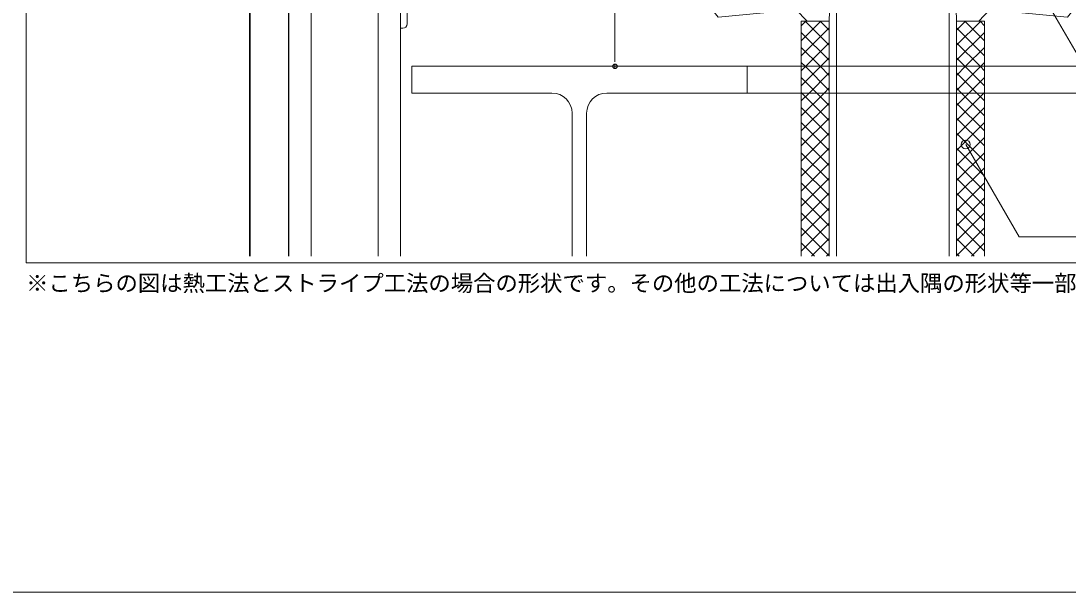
# Model space of a CAD drawing. Units: millimetres, scale not verified. Extents: x -1380 to 1380, y -955 to 955.
# Drawn here: x -904 to 33, y -955 to -443 of the extents above; entities that cross this region are included whole.
import ezdxf
from ezdxf.enums import TextEntityAlignment as Align

# ---------------------------------------------------------------- set-up
doc = ezdxf.new("R2010")
doc.units = ezdxf.units.MM
doc.header["$LTSCALE"] = 3
for name, color, linetype, lineweight in [('0-0_0', 7, 'Continuous', 9), ('0-1_HATCH', 9, 'Continuous', 18), ('0-4_MOJI', 7, 'Continuous', 18), ('0-6_sunpo', 7, 'Continuous', 18), ('0-8_dannnetu', 6, 'Continuous', 18), ('0-9_KANAMONO', 5, 'Continuous', 18), ('0-A_TEKKOTU', 7, 'Continuous', 18), ('0-B_doubuti', 5, 'Continuous', 18), ('0-D_bo-do', 3, 'Continuous', 18), ('0-F_WAKU', 7, 'Continuous', 18)]:
    doc.layers.add(name, color=color, linetype=linetype, lineweight=lineweight)
doc.styles.add('ＭＳ ゴシック', font='')
doc.styles.get('ＭＳ ゴシック').set_extended_font_data('MS Gothic')

msp = doc.modelspace()

# ---------------------------------------------------------------- linework, layer by layer
at = {"layer": '0-0_0'}
for p, q in [((-372.877, -479.959), (-372.877, -475.959)), ((-372.877, -485.959), (-372.877, -481.959))]:
    msp.add_line(p, q, dxfattribs=at)
at = {"layer": '0-0_0', "lineweight": 18}
msp.add_lwpolyline([(-899.719, -659.959), (900.281, -659.959), (900.281, 540.041), (-899.719, 540.041)], close=True, dxfattribs=at)
at = {"layer": '0-0_0'}
msp.add_circle((-372.877, -483.959), 2, dxfattribs=at)
at = {"layer": '0-1_HATCH'}
for p, q in [((-206.219, -447.58), (-202.197, -443.559)), ((-206.219, -461.051), (-188.727, -443.559)), ((-206.219, -474.521), (-181.219, -449.521)), ((-181.219, -465.127), (-202.788, -443.559)), ((-181.219, -451.657), (-189.317, -443.559)), ((-67.219, -451.657), (-59.12, -443.559)), ((-67.219, -465.127), (-45.65, -443.559)), ((-42.219, -474.521), (-67.219, -449.521)), ((-42.219, -461.051), (-59.711, -443.559)), ((-42.219, -447.58), (-46.241, -443.559)), ((-181.219, -478.598), (-206.219, -453.598)), ((-67.219, -478.598), (-42.219, -453.598)), ((-206.219, -541.873), (-181.219, -516.873)), ((-181.219, -545.95), (-206.219, -520.95)), ((-42.219, -541.873), (-67.219, -516.873)), ((-67.219, -545.95), (-42.219, -520.95)), ((-206.219, -555.343), (-181.219, -530.343)), ((-42.219, -555.343), (-67.219, -530.343)), ((-181.219, -559.42), (-206.219, -534.42)), ((-67.219, -559.42), (-42.219, -534.42)), ((-206.219, -568.814), (-181.219, -543.814)), ((-181.219, -572.89), (-206.219, -547.89)), ((-42.219, -568.814), (-67.219, -543.814)), ((-67.219, -572.89), (-42.219, -547.89)), ((-206.219, -582.284), (-181.219, -557.284)), ((-181.219, -586.361), (-206.219, -561.361)), ((-42.219, -582.284), (-67.219, -557.284)), ((-67.219, -586.361), (-42.219, -561.361)), ((-206.219, -595.754), (-181.219, -570.754)), ((-42.219, -595.754), (-67.219, -570.754)), ((-181.219, -599.831), (-206.219, -574.831)), ((-67.219, -599.831), (-42.219, -574.831)), ((-206.219, -609.225), (-181.219, -584.225)), ((-181.219, -613.302), (-206.219, -588.302)), ((-42.219, -609.225), (-67.219, -584.225)), ((-67.219, -613.302), (-42.219, -588.302)), ((-206.219, -622.695), (-181.219, -597.695)), ((-42.219, -622.695), (-67.219, -597.695)), ((-181.219, -626.772), (-206.219, -601.772)), ((-67.219, -626.772), (-42.219, -601.772)), ((-206.219, -636.166), (-181.219, -611.166)), ((-181.219, -640.242), (-206.219, -615.242)), ((-42.219, -636.166), (-67.219, -611.166)), ((-67.219, -640.242), (-42.219, -615.242)), ((-206.219, -649.636), (-181.219, -624.636)), ((-42.219, -649.636), (-67.219, -624.636)), ((-181.219, -653.713), (-206.219, -628.713)), ((-67.219, -653.713), (-42.219, -628.713)), ((-194.444, -653.959), (-206.219, -642.183)), ((-197.071, -653.959), (-181.219, -638.106)), ((-51.367, -653.959), (-67.219, -638.106)), ((-53.994, -653.959), (-42.219, -642.183)), ((-183.601, -653.959), (-181.219, -651.577)), ((-64.837, -653.959), (-67.219, -651.577))]:
    msp.add_line(p, q, dxfattribs=at)
for points in [[(-206.219, -487.991), (-202.186, -483.959), (-181.219, -462.991)], [(-181.219, -492.068), (-189.329, -483.959), (-206.219, -467.068)], [(-42.219, -487.991), (-46.252, -483.959), (-67.219, -462.991)], [(-67.219, -492.068), (-59.109, -483.959), (-42.219, -467.068)], [(-206.219, -501.462), (-188.716, -483.959), (-181.219, -476.462)], [(-42.219, -501.462), (-59.722, -483.959), (-67.219, -476.462)], [(-181.219, -505.539), (-202.799, -483.959), (-206.219, -480.539)], [(-67.219, -505.539), (-45.639, -483.959), (-42.219, -480.539)], [(-206.219, -514.932), (-199.245, -507.959), (-181.219, -489.932)], [(-181.219, -519.009), (-192.269, -507.959), (-206.219, -494.009)], [(-42.219, -514.932), (-49.193, -507.959), (-67.219, -489.932)], [(-67.219, -519.009), (-56.169, -507.959), (-42.219, -494.009)], [(-206.219, -528.402), (-185.775, -507.959), (-181.219, -503.402)], [(-42.219, -528.402), (-62.663, -507.959), (-67.219, -503.402)], [(-181.219, -532.479), (-205.74, -507.959), (-206.219, -507.479)], [(-67.219, -532.479), (-42.698, -507.959), (-42.219, -507.479)]]:
    msp.add_lwpolyline(points, dxfattribs=at)
at = {"layer": '0-4_MOJI'}
for p, q in [((99.358, -574.841), (3.871, -409.454)), ((-11.262, -636.715), (-59.018, -553.999)), ((113.287, -636.715), (-11.262, -636.715))]:
    msp.add_line(p, q, dxfattribs=at)
msp.add_circle((-59.018, -553.999), 4, dxfattribs=at)
at = {"layer": '0-6_sunpo'}
for p, q in [((-372.877, -475.959), (-372.877, -341.959)), ((-544.719, -483.959), (-372.877, -483.959))]:
    msp.add_line(p, q, dxfattribs=at)
at = {"layer": '0-8_dannnetu'}
for points in [[(-201.034, -443.559), (-211.022, -432.998), (-212.65, -420.132), (-215.888, -414.959), (-229.134, -414.959), (-234.166, -412.671), (-238.824, -412.854), (-239.737, -436.183), (-280.575, -440.023), (-291.238, -426.659), (-303.1, -396.451), (-303.1, -391.091), (-300.739, -387.002), (-301.089, -378.959)], [(-47.404, -443.559), (-37.416, -432.998), (-35.788, -420.132), (-32.55, -414.959), (-19.304, -414.959), (-14.272, -412.671), (-9.614, -412.854), (-8.701, -436.183), (32.137, -440.023), (42.8, -426.659), (54.662, -396.451), (54.662, -391.091), (52.301, -387.002), (52.651, -378.959)], [(-181.219, -443.559), (-206.219, -443.559), (-206.219, -653.959)], [(-67.219, -443.559), (-42.219, -443.559), (-42.219, -653.959)]]:
    msp.add_lwpolyline(points, dxfattribs=at)
at = {"layer": '0-9_KANAMONO'}
msp.add_line((-558.719, -445.959), (-558.719, -394.459), dxfattribs=at)
for points in [[(-494.719, -381.959), (-494.719, -379.959), (-564.719, -379.959), (-564.719, -449.959), (-562.719, -449.959)], [(-181.219, -653.959), (-181.219, -443.559), (-179.841, -399.459), (-174.619, -399.459), (-174.619, -653.959)], [(-67.219, -653.959), (-67.219, -443.559), (-68.597, -399.459), (-73.819, -399.459), (-73.819, -653.959)]]:
    msp.add_lwpolyline(points, dxfattribs=at)
msp.add_arc((-562.719, -445.959), 4, 270, 0, dxfattribs=at)
at = {"layer": '0-A_TEKKOTU'}
for p, q in [((-254.719, -483.959), (900.281, -483.959)), ((-254.719, -507.959), (900.281, -507.959)), ((-411.219, -653.959), (-411.219, -525.959)), ((-398.219, -525.959), (-398.219, -653.959))]:
    msp.add_line(p, q, dxfattribs=at)
msp.add_lwpolyline([(-429.219, -507.959), (-554.719, -507.959), (-554.719, -483.959), (-254.719, -483.959), (-254.719, -507.959), (-380.219, -507.959)], dxfattribs=at)
for centre, start, end in [((-429.219, -525.959), 0, 90), ((-380.219, -525.959), 90, 180)]:
    msp.add_arc(centre, 18, start, end, dxfattribs=at)
at = {"layer": '0-B_doubuti'}
for p, q in [((-644.719, 66.041), (-644.719, -653.959)), ((-584.719, 66.041), (-584.719, -653.959)), ((-564.719, 66.041), (-564.719, -653.959))]:
    msp.add_line(p, q, dxfattribs=at)
at = {"layer": '0-D_bo-do'}
for p, q in [((-699.719, -653.959), (-699.719, 151.041)), ((-699.369, -653.959), (-699.369, 151.041)), ((-665.069, -653.959), (-665.069, 151.041)), ((-664.719, -653.959), (-664.719, 151.041))]:
    msp.add_line(p, q, dxfattribs=at)
at = {"layer": '0-F_WAKU'}
msp.add_lwpolyline([(-1379.719, -954.959), (1380.281, -954.959), (1380.281, 955.041), (-1379.719, 955.041)], close=True, dxfattribs=at)

# ---------------------------------------------------------------- texts
at = {"layer": '0-4_MOJI', "style": 'ＭＳ ゴシック'}
msp.add_text('※こちらの図は熱工法とストライプ工法の場合の形状です。その他の工法については出入隅の形状等一部が異なります。', height=14.66, dxfattribs=at).set_placement((-899.719, -689.959), align=Align.BOTTOM_LEFT)

doc.saveas('drawing.dxf')
